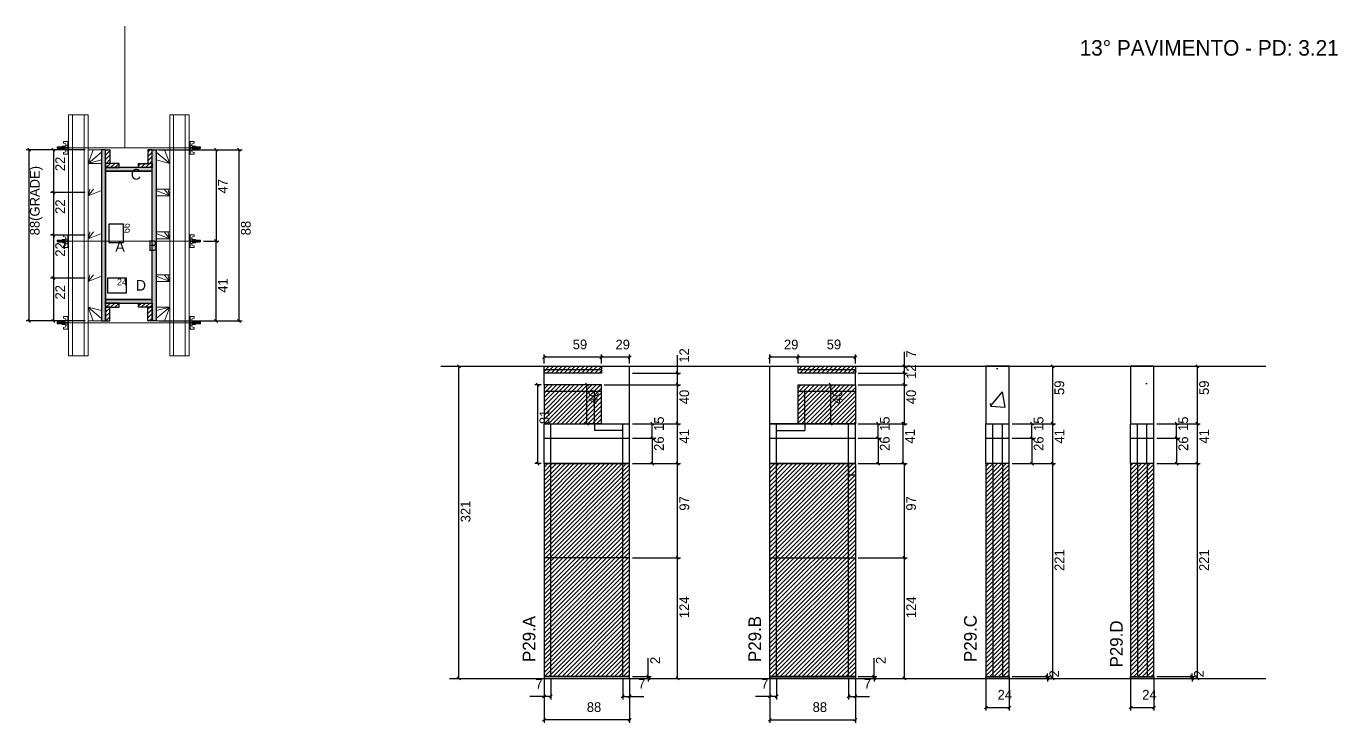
# Model space of a CAD drawing. Header units: metres. Extents: x 4498 to 5847, y 2954 to 3670.
import ezdxf

# ---------------------------------------------------------------- set-up
doc = ezdxf.new("R2010")
doc.units = ezdxf.units.M
for name, color, linetype in [('CHAPA', 7, 'Continuous'), ('COTA', 7, 'Continuous'), ('Hachura', 7, 'Continuous'), ('Madeira', 7, 'Continuous'), ('NIVEL 2° PAV.', 7, 'Continuous'), ('NOMENCLATURA', 7, 'Continuous'), ('Nível', 7, 'Continuous'), ('Painéis', 7, 'Continuous'), ('Perfil Metálico', 7, 'Continuous'), ('SARR_2.2x7', 7, 'Continuous'), ('SARRAFO', 7, 'Continuous'), ('Texto Seção', 7, 'Continuous'), ('TEXTO_GERAL', 7, 'Continuous')]:
    doc.layers.add(name, color=color, linetype=linetype)

msp = doc.modelspace()

# ---------------------------------------------------------------- hatches: boundary and pattern name
at = {"layer": 'COTA'}
h = msp.add_hatch(dxfattribs=at)
h.set_pattern_fill('AR-CONC')
h.paths.add_polyline_path([(5484.8, 3261.2), (5508.8, 3261.2), (5508.8, 3320.2), (5484.8, 3320.2), (5484.8, 3261.2)])
h = msp.add_hatch(dxfattribs=at)
h.set_pattern_fill('AR-CONC')
h.paths.add_polyline_path([(5633.6, 3261.2), (5657.6, 3261.2), (5657.6, 3320.2), (5633.6, 3320.2), (5633.6, 3261.2)])
at = {"layer": 'Hachura'}
h = msp.add_hatch(color=7, dxfattribs=at)
h.dxf.hatch_style = 1
h.paths.add_polyline_path([(4579.1, 3542.9), (4575.1, 3542.9), (4575.1, 3366.9), (4579.1, 3366.9), (4579.1, 3542.9)])
h = msp.add_hatch(dxfattribs=at)
h.set_pattern_fill('ANSI31')
h.paths.add_polyline_path([(4579.1, 3528.9), (4583.5, 3528.9), (4583.5, 3542.9), (4579.1, 3542.9), (4579.1, 3528.9)])
h = msp.add_hatch(dxfattribs=at)
h.set_pattern_fill('ANSI31')
h.paths.add_polyline_path([(4627.1, 3528.9), (4622.7, 3528.9), (4622.7, 3542.9), (4627.1, 3542.9), (4627.1, 3528.9)])
h = msp.add_hatch(color=7, dxfattribs=at)
h.dxf.hatch_style = 1
h.paths.add_polyline_path([(4627.1, 3542.9), (4631.1, 3542.9), (4631.1, 3366.9), (4627.1, 3366.9), (4627.1, 3542.9)])
h = msp.add_hatch(dxfattribs=at)
h.set_pattern_fill('ANSI31')
h.paths.add_polyline_path([(4579.1, 3524.5), (4579.1, 3528.9), (4593.1, 3528.9), (4593.1, 3524.5), (4579.1, 3524.5)])
h = msp.add_hatch(color=7, dxfattribs=at)
h.dxf.hatch_style = 1
h.paths.add_polyline_path([(4627.1, 3520.9), (4627.1, 3524.5), (4579.1, 3524.5), (4579.1, 3520.9), (4627.1, 3520.9)])
h = msp.add_hatch(color=7, dxfattribs=at)
h.dxf.hatch_style = 1
h.paths.add_polyline_path([(4627.1, 3520.9), (4627.1, 3524.5), (4579.1, 3524.5), (4579.1, 3520.9), (4627.1, 3520.9)])
h = msp.add_hatch(dxfattribs=at)
h.set_pattern_fill('ANSI31')
h.paths.add_polyline_path([(4627.1, 3524.5), (4627.1, 3528.9), (4613.1, 3528.9), (4613.1, 3524.5), (4627.1, 3524.5)])
h = msp.add_hatch(color=7, dxfattribs=at)
h.dxf.hatch_style = 1
h.paths.add_polyline_path([(4627.1, 3385.3), (4627.1, 3388.9), (4579.1, 3388.9), (4579.1, 3385.3), (4627.1, 3385.3)])
h = msp.add_hatch(color=7, dxfattribs=at)
h.dxf.hatch_style = 1
h.paths.add_polyline_path([(4627.1, 3385.3), (4627.1, 3388.9), (4579.1, 3388.9), (4579.1, 3385.3), (4627.1, 3385.3)])
h = msp.add_hatch(dxfattribs=at)
h.set_pattern_fill('ANSI31')
h.paths.add_polyline_path([(4579.1, 3380.9), (4579.1, 3385.3), (4593.1, 3385.3), (4593.1, 3380.9), (4579.1, 3380.9)])
h = msp.add_hatch(dxfattribs=at)
h.set_pattern_fill('ANSI31')
h.paths.add_polyline_path([(4579.1, 3380.9), (4583.5, 3380.9), (4583.5, 3366.9), (4579.1, 3366.9), (4579.1, 3380.9)])
h = msp.add_hatch(dxfattribs=at)
h.set_pattern_fill('ANSI31')
h.paths.add_polyline_path([(4627.1, 3380.9), (4627.1, 3385.3), (4613.1, 3385.3), (4613.1, 3380.9), (4627.1, 3380.9)])
h = msp.add_hatch(dxfattribs=at)
h.set_pattern_fill('ANSI31')
h.paths.add_polyline_path([(4627.1, 3380.9), (4622.7, 3380.9), (4622.7, 3366.9), (4627.1, 3366.9), (4627.1, 3380.9)])
h = msp.add_hatch(dxfattribs=at)
h.set_pattern_fill('ANSI31')
h.paths.add_polyline_path([(5118.2, 3123.2), (5030.2, 3123.2), (5030.2, 3001.2), (5118.2, 3001.2), (5118.2, 3123.2)])
h.paths.add_polyline_path([(5089.2, 3313.2), (5089.2, 3320.2), (5030.2, 3320.2), (5030.2, 3313.2), (5089.2, 3313.2)])
h.paths.add_polyline_path([(5118.2, 3220.2), (5030.2, 3220.2), (5030.2, 3123.2), (5118.2, 3123.2), (5118.2, 3220.2)])
h.paths.add_polyline_path([(5030.2, 3261.2), (5089.2, 3261.2), (5089.2, 3301.2), (5030.2, 3301.2), (5030.2, 3261.2)])
h = msp.add_hatch(dxfattribs=at)
h.set_pattern_fill('ANSI31')
h.paths.add_polyline_path([(5262.5, 3123.2), (5350.5, 3123.2), (5350.5, 3001.2), (5262.5, 3001.2), (5262.5, 3123.2)])
h.paths.add_polyline_path([(5291.5, 3313.2), (5291.5, 3320.2), (5350.5, 3320.2), (5350.5, 3313.2), (5291.5, 3313.2)])
h.paths.add_polyline_path([(5350.5, 3220.2), (5262.5, 3220.2), (5262.5, 3123.2), (5350.5, 3123.2), (5350.5, 3220.2)])
h.paths.add_polyline_path([(5291.5, 3261.2), (5350.5, 3261.2), (5350.5, 3301.2), (5291.5, 3301.2), (5291.5, 3261.2)])
h = msp.add_hatch(dxfattribs=at)
h.set_pattern_fill('ANSI31')
h.paths.add_polyline_path([(5508.8, 3220.2), (5484.8, 3220.2), (5484.8, 3001.2), (5508.8, 3001.2), (5508.8, 3220.2)])
h = msp.add_hatch(dxfattribs=at)
h.set_pattern_fill('ANSI31')
h.paths.add_polyline_path([(5657.6, 3220.2), (5633.6, 3220.2), (5633.6, 3001.2), (5657.6, 3001.2), (5657.6, 3220.2)])

# ---------------------------------------------------------------- linework, layer by layer
at = {"layer": 'CHAPA', "color": 1, "lineweight": 25}
for points in [[(4579.1, 3542.9), (4575.1, 3542.9), (4575.1, 3366.9), (4579.1, 3366.9)], [(4579.1, 3542.9), (4575.1, 3542.9), (4575.1, 3366.9), (4579.1, 3366.9)], [(4627.1, 3542.9), (4631.1, 3542.9), (4631.1, 3366.9), (4627.1, 3366.9)], [(4627.1, 3542.9), (4631.1, 3542.9), (4631.1, 3366.9), (4627.1, 3366.9)], [(4627.1, 3520.9), (4627.1, 3524.5), (4579.1, 3524.5), (4579.1, 3520.9)], [(4627.1, 3520.9), (4627.1, 3524.5), (4579.1, 3524.5), (4579.1, 3520.9)], [(4627.1, 3385.3), (4627.1, 3388.9), (4579.1, 3388.9), (4579.1, 3385.3)], [(4627.1, 3385.3), (4627.1, 3388.9), (4579.1, 3388.9), (4579.1, 3385.3)]]:
    msp.add_lwpolyline(points, close=True, dxfattribs=at)
at = {"layer": 'COTA', "color": 241, "lineweight": 25}
for p, q in [((4558.1, 3542.9), (4497.5, 3542.9)), ((4500.5, 3366.9), (4500.5, 3542.9)), ((4558.1, 3542.9), (4522.4, 3542.9)), ((4525.4, 3542.9), (4525.4, 3498.9)), ((4634.1, 3542.9), (4719.5, 3542.9)), ((4668.1, 3542.9), (4695.8, 3542.9)), ((4692.8, 3542.9), (4692.8, 3449)), ((4716.5, 3366.9), (4716.5, 3542.9)), ((4558.1, 3498.9), (4522.4, 3498.9)), ((4558.1, 3498.9), (4522.4, 3498.9)), ((4525.4, 3498.9), (4525.4, 3454.9)), ((4558.1, 3454.9), (4522.4, 3454.9)), ((4558.1, 3454.9), (4522.4, 3454.9)), ((4525.4, 3454.9), (4525.4, 3410.9)), ((4679.9, 3449), (4695.8, 3449)), ((4679.9, 3449), (4695.8, 3449)), ((4692.8, 3366.9), (4692.8, 3449)), ((4558.1, 3410.9), (4522.4, 3410.9)), ((4558.1, 3410.9), (4522.4, 3410.9)), ((4525.4, 3410.9), (4525.4, 3366.9)), ((4558.1, 3366.9), (4497.5, 3366.9)), ((4558.1, 3366.9), (4522.4, 3366.9)), ((4634.1, 3366.9), (4719.5, 3366.9)), ((4668.1, 3366.9), (4695.8, 3366.9)), ((5089.2, 3320.2), (5118.2, 3320.2)), ((5118.2, 3261.2), (5118.2, 3320.2)), ((5262.5, 3261.2), (5262.5, 3320.2)), ((5262.5, 3320.2), (5291.5, 3320.2)), ((5030.2, 3301.2), (5030.2, 3313.2)), ((5350.5, 3301.2), (5350.5, 3313.2))]:
    msp.add_line(p, q, dxfattribs=at)
at = {"layer": 'COTA', "color": 0, "lineweight": 25}
for p, q in [((4502, 3541.4), (4499, 3544.4)), ((4526.9, 3541.4), (4523.9, 3544.4)), ((4694.3, 3541.4), (4691.3, 3544.4)), ((4718, 3541.4), (4715, 3544.4)), ((4523.9, 3500.4), (4526.9, 3497.4)), ((4526.9, 3497.4), (4523.9, 3500.4)), ((4523.9, 3456.4), (4526.9, 3453.4)), ((4526.9, 3453.4), (4523.9, 3456.4)), ((4694.3, 3447.5), (4691.3, 3450.5)), ((4691.3, 3450.5), (4694.3, 3447.5)), ((4523.9, 3412.4), (4526.9, 3409.4)), ((4526.9, 3409.4), (4523.9, 3412.4)), ((4499, 3368.4), (4502, 3365.4)), ((4523.9, 3368.4), (4526.9, 3365.4)), ((4691.3, 3368.4), (4694.3, 3365.4)), ((4715, 3368.4), (4718, 3365.4)), ((5031.7, 3331), (5028.7, 3328)), ((5087.7, 3328), (5090.7, 3331)), ((5090.7, 3331), (5087.7, 3328)), ((5116.7, 3328), (5119.7, 3331)), ((5264, 3331), (5261, 3328)), ((5290, 3328), (5293, 3331)), ((5293, 3331), (5290, 3328)), ((5349, 3328), (5352, 3331)), ((5402.4, 3318.7), (5399.4, 3321.7)), ((5555, 3318.7), (5552, 3321.7)), ((5703.8, 3318.7), (5700.8, 3321.7)), ((5169.1, 3311.7), (5166.1, 3314.7)), ((5402.4, 3311.7), (5399.4, 3314.7)), ((5399.4, 3314.7), (5402.4, 3311.7)), ((5025.2, 3299.7), (5022.2, 3302.7)), ((5075.8, 3299.7), (5072.8, 3302.7)), ((5169.1, 3299.7), (5166.1, 3302.7)), ((5166.1, 3302.7), (5169.1, 3299.7)), ((5326.6, 3299.7), (5323.6, 3302.7)), ((5402.4, 3299.7), (5399.4, 3302.7)), ((5399.4, 3302.7), (5402.4, 3299.7)), ((5072.8, 3262.7), (5075.8, 3259.7)), ((5166.1, 3262.7), (5169.1, 3259.7)), ((5323.6, 3262.7), (5326.6, 3259.7)), ((5399.4, 3262.7), (5402.4, 3259.7)), ((5552, 3262.7), (5555, 3259.7)), ((5700.8, 3262.7), (5703.8, 3259.7)), ((5022.2, 3221.7), (5025.2, 3218.7)), ((5169.1, 3218.7), (5166.1, 3221.7)), ((5402.4, 3218.7), (5399.4, 3221.7)), ((5555, 3218.7), (5552, 3221.7)), ((5703.8, 3218.7), (5700.8, 3221.7)), ((5166.1, 3124.7), (5169.1, 3121.7)), ((5169.1, 3121.7), (5166.1, 3124.7)), ((5399.4, 3124.7), (5402.4, 3121.7)), ((5402.4, 3121.7), (5399.4, 3124.7)), ((5136, 3002.7), (5139, 2999.7)), ((5139, 2997.7), (5136, 3000.7)), ((5166.1, 3000.7), (5169.1, 2997.7)), ((5368.2, 3002.7), (5371.2, 2999.7)), ((5371.2, 2997.7), (5368.2, 3000.7)), ((5399.4, 3000.7), (5402.4, 2997.7)), ((5546.6, 3002.7), (5549.6, 2999.7)), ((5549.6, 2997.7), (5546.6, 3000.7)), ((5552, 3000.7), (5555, 2997.7)), ((5695.4, 3002.7), (5698.4, 2999.7)), ((5698.4, 2997.7), (5695.4, 3000.7)), ((5700.8, 3000.7), (5703.8, 2997.7)), ((5031.7, 2982.2), (5028.7, 2979.2)), ((5035.7, 2979.2), (5038.7, 2982.2)), ((5112.7, 2982.2), (5109.7, 2979.2)), ((5116.7, 2979.2), (5119.7, 2982.2)), ((5264, 2982.2), (5261, 2979.2)), ((5268, 2979.2), (5271, 2982.2)), ((5345, 2982.2), (5342, 2979.2)), ((5349, 2979.2), (5352, 2982.2)), ((5486.3, 2970.8), (5483.3, 2967.8)), ((5507.3, 2967.8), (5510.3, 2970.8)), ((5635.1, 2970.8), (5632.1, 2967.8)), ((5656.1, 2967.8), (5659.1, 2970.8)), ((5031.7, 2958.1), (5028.7, 2955.1)), ((5116.7, 2955.1), (5119.7, 2958.1)), ((5264, 2958.1), (5261, 2955.1)), ((5349, 2955.1), (5352, 2958.1))]:
    msp.add_line(p, q, dxfattribs=at)
at = {"layer": 'COTA', "color": 180, "lineweight": 25}
for p, q in [((4597.5, 3466.5), (4582.5, 3466.5)), ((4582.5, 3466.5), (4582.5, 3447.5)), ((4597.5, 3447.5), (4597.5, 3466.5)), ((4582.5, 3447.5), (4597.5, 3447.5)), ((4600.6, 3410.9), (4581, 3410.9)), ((4581, 3410.9), (4581, 3395.9)), ((4600.6, 3395.9), (4600.6, 3410.9)), ((4581, 3395.9), (4600.6, 3395.9))]:
    msp.add_line(p, q, dxfattribs=at)
at = {"layer": 'COTA', "color": 4, "lineweight": 25}
for p, q in [((5400.9, 3320.2), (5400.9, 3335)), ((5030.2, 3323.2), (5030.2, 3332.5)), ((5089.2, 3329.5), (5030.2, 3329.5)), ((5089.2, 3323.2), (5089.2, 3332.5)), ((5089.2, 3323.2), (5089.2, 3332.5)), ((5118.2, 3329.5), (5089.2, 3329.5)), ((5118.2, 3323.2), (5118.2, 3332.5)), ((5167.6, 3313.2), (5167.6, 3331.5)), ((5262.5, 3323.2), (5262.5, 3332.5)), ((5291.5, 3329.5), (5262.5, 3329.5)), ((5291.5, 3323.2), (5291.5, 3332.5)), ((5291.5, 3323.2), (5291.5, 3332.5)), ((5350.5, 3329.5), (5291.5, 3329.5)), ((5350.5, 3323.2), (5350.5, 3332.5)), ((5353.5, 3320.2), (5403.9, 3320.2)), ((5400.9, 3313.2), (5400.9, 3320.2)), ((5511.8, 3320.2), (5556.5, 3320.2)), ((5553.5, 3261.2), (5553.5, 3320.2)), ((5660.6, 3320.2), (5705.3, 3320.2)), ((5702.3, 3261.2), (5702.3, 3320.2)), ((5121.2, 3313.2), (5170.6, 3313.2)), ((5167.6, 3301.2), (5167.6, 3313.2)), ((5353.5, 3313.2), (5403.9, 3313.2)), ((5353.5, 3313.2), (5403.9, 3313.2)), ((5400.9, 3301.2), (5400.9, 3313.2)), ((5027.2, 3301.2), (5020.7, 3301.2)), ((5023.7, 3220.2), (5023.7, 3301.2)), ((5086.2, 3301.2), (5071.3, 3301.2)), ((5074.3, 3261.2), (5074.3, 3301.2)), ((5092.2, 3301.2), (5170.6, 3301.2)), ((5092.2, 3301.2), (5170.6, 3301.2)), ((5167.6, 3261.2), (5167.6, 3301.2)), ((5294.5, 3301.2), (5328.1, 3301.2)), ((5325.1, 3261.2), (5325.1, 3301.2)), ((5353.5, 3301.2), (5403.9, 3301.2)), ((5353.5, 3301.2), (5403.9, 3301.2)), ((5400.9, 3261.2), (5400.9, 3301.2)), ((5086.2, 3261.2), (5071.3, 3261.2)), ((5121.2, 3261.2), (5170.6, 3261.2)), ((5294.5, 3261.2), (5328.1, 3261.2)), ((5353.5, 3261.2), (5403.9, 3261.2)), ((5511.8, 3261.2), (5556.5, 3261.2)), ((5660.6, 3261.2), (5705.3, 3261.2)), ((5027.2, 3220.2), (5020.7, 3220.2)), ((5121.2, 3220.2), (5170.6, 3220.2)), ((5167.6, 3123.2), (5167.6, 3220.2)), ((5353.5, 3220.2), (5403.9, 3220.2)), ((5400.9, 3123.2), (5400.9, 3220.2)), ((5511.8, 3220.2), (5556.5, 3220.2)), ((5553.5, 2999.2), (5553.5, 3220.2)), ((5660.6, 3220.2), (5705.3, 3220.2)), ((5702.3, 2999.2), (5702.3, 3220.2)), ((5121.2, 3123.2), (5170.6, 3123.2)), ((5121.2, 3123.2), (5170.6, 3123.2)), ((5167.6, 2999.2), (5167.6, 3123.2)), ((5353.5, 3123.2), (5403.9, 3123.2)), ((5353.5, 3123.2), (5403.9, 3123.2)), ((5400.9, 2999.2), (5400.9, 3123.2)), ((5137.5, 3001.2), (5137.5, 3020)), ((5369.7, 3001.2), (5369.7, 3020)), ((5030.2, 2998.2), (5030.2, 2953.6)), ((5030.2, 2996.2), (5030.2, 2977.7)), ((5037.2, 2998.2), (5037.2, 2977.7)), ((5111.2, 2998.2), (5111.2, 2977.7)), ((5118.2, 2998.2), (5118.2, 2953.6)), ((5118.2, 2996.2), (5118.2, 2977.7)), ((5121.2, 3001.2), (5140.5, 3001.2)), ((5121.2, 2999.2), (5140.5, 2999.2)), ((5121.2, 2999.2), (5170.6, 2999.2)), ((5137.5, 2999.2), (5137.5, 3001.2)), ((5137.5, 2999.2), (5137.5, 2996.2)), ((5262.5, 2998.2), (5262.5, 2953.6)), ((5262.5, 2996.2), (5262.5, 2977.7)), ((5269.5, 2998.2), (5269.5, 2977.7)), ((5343.5, 2998.2), (5343.5, 2977.7)), ((5350.5, 2998.2), (5350.5, 2953.6)), ((5350.5, 2996.2), (5350.5, 2977.7)), ((5353.5, 3001.2), (5372.7, 3001.2)), ((5353.5, 2999.2), (5372.7, 2999.2)), ((5353.5, 2999.2), (5403.9, 2999.2)), ((5369.7, 2999.2), (5369.7, 3001.2)), ((5369.7, 2999.2), (5369.7, 2996.2)), ((5484.8, 2998.2), (5484.8, 2966.3)), ((5508.8, 2998.2), (5508.8, 2966.3)), ((5511.8, 3001.2), (5551.1, 3001.2)), ((5511.8, 2999.2), (5551.1, 2999.2)), ((5511.8, 2999.2), (5556.5, 2999.2)), ((5548.1, 3001.2), (5548.1, 3004.2)), ((5548.1, 2999.2), (5548.1, 3001.2)), ((5548.1, 2999.2), (5548.1, 2996.2)), ((5633.6, 2998.2), (5633.6, 2966.3)), ((5657.6, 2998.2), (5657.6, 2966.3)), ((5660.6, 3001.2), (5699.9, 3001.2)), ((5660.6, 2999.2), (5699.9, 2999.2)), ((5660.6, 2999.2), (5705.3, 2999.2)), ((5696.9, 3001.2), (5696.9, 3004.2)), ((5696.9, 2999.2), (5696.9, 3001.2)), ((5696.9, 2999.2), (5696.9, 2996.2)), ((5030.2, 2980.7), (5015.5, 2980.7)), ((5037.2, 2980.7), (5030.2, 2980.7)), ((5111.2, 2980.7), (5118.2, 2980.7)), ((5118.2, 2980.7), (5133, 2980.7)), ((5262.5, 2980.7), (5247.7, 2980.7)), ((5269.5, 2980.7), (5262.5, 2980.7)), ((5343.5, 2980.7), (5350.5, 2980.7)), ((5350.5, 2980.7), (5365.2, 2980.7)), ((5484.8, 2969.3), (5508.8, 2969.3)), ((5633.6, 2969.3), (5657.6, 2969.3)), ((5118.2, 2956.6), (5030.2, 2956.6)), ((5262.5, 2956.6), (5350.5, 2956.6))]:
    msp.add_line(p, q, dxfattribs=at)
at = {"layer": 'COTA', "color": 241, "lineweight": 25}
for points in [[(5508.8, 3261.2), (5508.8, 3320.2), (5484.8, 3320.2), (5484.8, 3261.2)], [(5657.6, 3261.2), (5657.6, 3320.2), (5633.6, 3320.2), (5633.6, 3261.2)]]:
    msp.add_lwpolyline(points, dxfattribs=at)
at = {"layer": 'Hachura', "color": 0, "lineweight": 9}
for p, q in [((4541.1, 3551.4), (4535.9, 3551.4)), ((4535.9, 3551.4), (4535.9, 3549.7)), ((4535.9, 3549.7), (4538.1, 3549.1)), ((4538.4, 3548.8), (4538.4, 3546.9)), ((4540.1, 3551.2), (4541.1, 3551.2)), ((4540.1, 3551), (4541.1, 3551)), ((4540.1, 3550.7), (4541.1, 3550.7)), ((4540.1, 3550.2), (4541.1, 3550.2)), ((4540.1, 3549.4), (4541.1, 3549.4)), ((4540.2, 3551.4), (4540.2, 3538.5)), ((4540.2, 3551.4), (4540.2, 3546.2)), ((4541.1, 3538.5), (4541.1, 3551.4)), ((4665.1, 3538.5), (4665.1, 3551.4)), ((4665.1, 3551.4), (4670.2, 3551.4)), ((4666, 3551.2), (4665.1, 3551.2)), ((4666, 3551), (4665.1, 3551)), ((4666, 3550.7), (4665.1, 3550.7)), ((4666, 3550.2), (4665.1, 3550.2)), ((4666, 3549.4), (4665.1, 3549.4)), ((4666, 3551.4), (4666, 3538.5)), ((4666, 3551.4), (4666, 3546.2)), ((4667.8, 3548.8), (4667.8, 3546.9)), ((4670.2, 3549.7), (4668, 3549.1)), ((4670.2, 3551.4), (4670.2, 3549.7)), ((4529.6, 3546), (4529.3, 3545.6)), ((4529.3, 3545.6), (4529.3, 3544.4)), ((4529.6, 3544), (4529.3, 3544.4)), ((4529.9, 3546), (4529.6, 3546)), ((4529.6, 3544), (4529.6, 3546)), ((4530.2, 3544), (4529.6, 3545.3)), ((4530.2, 3543.9), (4529.6, 3545.1)), ((4529.6, 3544.5), (4529.9, 3543.9)), ((4529.6, 3544.3), (4529.7, 3544)), ((4529.9, 3546), (4530.9, 3544)), ((4529.9, 3546), (4530.9, 3544)), ((4530, 3546), (4531.1, 3543.9)), ((4531.3, 3543.9), (4530.2, 3546.1)), ((4530.2, 3544), (4530.9, 3544)), ((4531.1, 3546), (4530.4, 3546)), ((4531.4, 3544), (4530.4, 3546)), ((4531.1, 3546), (4532, 3544)), ((4531.2, 3546), (4532.2, 3543.9)), ((4532.5, 3543.9), (4531.4, 3546.1)), ((4532, 3544), (4531.4, 3544)), ((4532.2, 3546), (4531.6, 3546)), ((4532.6, 3544), (4531.6, 3546)), ((4531.8, 3546), (4531.6, 3546)), ((4532.2, 3546), (4533.2, 3544)), ((4532.3, 3546), (4533.4, 3543.9)), ((4533.6, 3543.9), (4532.6, 3546.1)), ((4532.8, 3544), (4532.6, 3544)), ((4533.4, 3546), (4532.7, 3546)), ((4533.7, 3544), (4532.7, 3546)), ((4532.8, 3544), (4533.2, 3544)), ((4533.4, 3546), (4534.4, 3544)), ((4534.4, 3544.8), (4533.7, 3546.1)), ((4533.7, 3544), (4534.4, 3544)), ((4534.4, 3545.1), (4533.9, 3546)), ((4534.4, 3546), (4533.9, 3546)), ((4534.4, 3543.3), (4534.4, 3546.6)), ((4534.4, 3543.3), (4534.4, 3546.6)), ((4534.4, 3546.6), (4537.6, 3546.6)), ((4534.4, 3545.6), (4537.6, 3545.6)), ((4534.4, 3544), (4537.6, 3544)), ((4537.6, 3543.3), (4534.4, 3543.3)), ((4535.9, 3540.2), (4538.1, 3540.7)), ((4535.9, 3538.5), (4535.9, 3540.2)), ((4540.2, 3538.5), (4535.9, 3538.5)), ((4537.6, 3546.9), (4537.6, 3543)), ((4540.2, 3546.9), (4537.6, 3546.9)), ((4537.6, 3543), (4537.6, 3543.3)), ((4537.6, 3543), (4537.6, 3543.3)), ((4537.6, 3543), (4540.2, 3543)), ((4540.2, 3545.2), (4538.2, 3545.2)), ((4538.2, 3544.7), (4540.2, 3544.7)), ((4538.4, 3541.1), (4538.4, 3543)), ((4540.1, 3548), (4541.1, 3548)), ((4540.1, 3541.9), (4541.1, 3541.9)), ((4540.1, 3540.5), (4541.1, 3540.5)), ((4540.1, 3539.6), (4541.1, 3539.6)), ((4540.1, 3539.2), (4541.1, 3539.2)), ((4540.1, 3538.8), (4541.1, 3538.8)), ((4540.1, 3538.6), (4541.1, 3538.6)), ((4540.2, 3544.9), (4540.2, 3546.9)), ((4540.2, 3546.2), (4540.2, 3545.6)), ((4540.2, 3544.9), (4541.1, 3544.9)), ((4540.2, 3538.5), (4541.1, 3538.5)), ((4540.5, 3545.9), (4540.3, 3545.9)), ((4540.3, 3544), (4540.7, 3544)), ((4540.9, 3545.9), (4540.5, 3545.9)), ((4541.1, 3539.4), (4541.1, 3547.3)), ((4666, 3548), (4665.1, 3548)), ((4665.1, 3539.4), (4665.1, 3547.3)), ((4666, 3544.9), (4665.1, 3544.9)), ((4666, 3541.9), (4665.1, 3541.9)), ((4666, 3540.5), (4665.1, 3540.5)), ((4666, 3539.6), (4665.1, 3539.6)), ((4666, 3539.2), (4665.1, 3539.2)), ((4666, 3538.8), (4665.1, 3538.8)), ((4666, 3538.6), (4665.1, 3538.6)), ((4666, 3538.5), (4665.1, 3538.5)), ((4665.2, 3545.9), (4665.7, 3545.9)), ((4665.8, 3544), (4665.4, 3544)), ((4665.7, 3545.9), (4665.9, 3545.9)), ((4666, 3544.9), (4666, 3546.9)), ((4666, 3546.9), (4668.6, 3546.9)), ((4666, 3546.2), (4666, 3545.6)), ((4666, 3545.2), (4668, 3545.2)), ((4668, 3544.7), (4666, 3544.7)), ((4668.6, 3543), (4666, 3543)), ((4666, 3538.5), (4670.2, 3538.5)), ((4667.8, 3541.1), (4667.8, 3543)), ((4670.2, 3540.2), (4668, 3540.7)), ((4668.6, 3546.9), (4668.6, 3543)), ((4671.8, 3546.6), (4668.6, 3546.6)), ((4671.8, 3545.6), (4668.6, 3545.6)), ((4671.8, 3544), (4668.6, 3544)), ((4668.6, 3543.3), (4671.8, 3543.3)), ((4668.6, 3543), (4668.6, 3543.3)), ((4668.6, 3543), (4668.6, 3543.3)), ((4670.2, 3538.5), (4670.2, 3540.2)), ((4671.7, 3543.3), (4671.7, 3546.6)), ((4671.8, 3543.3), (4671.8, 3546.6)), ((4671.8, 3544.8), (4672.4, 3546.1)), ((4672.7, 3546), (4671.8, 3544)), ((4671.8, 3545.1), (4672.2, 3546)), ((4671.8, 3546), (4672.2, 3546)), ((4672.4, 3544), (4671.8, 3544)), ((4672.4, 3544), (4673.4, 3546)), ((4672.5, 3543.9), (4673.6, 3546.1)), ((4672.7, 3546), (4673.4, 3546)), ((4673.8, 3546), (4672.7, 3543.9)), ((4673.9, 3546), (4672.9, 3544)), ((4673.4, 3544), (4672.9, 3544)), ((4673.4, 3544), (4673.6, 3544)), ((4673.6, 3544), (4674.5, 3546)), ((4673.7, 3543.9), (4674.7, 3546.1)), ((4673.9, 3546), (4674.5, 3546)), ((4675, 3546), (4673.9, 3543.9)), ((4675.1, 3546), (4674.1, 3544)), ((4674.1, 3544), (4674.7, 3544)), ((4674.3, 3546), (4674.5, 3546)), ((4674.7, 3544), (4675.7, 3546)), ((4674.8, 3543.9), (4675.9, 3546.1)), ((4675.1, 3546), (4675.7, 3546)), ((4676.1, 3546), (4675.1, 3543.9)), ((4676.2, 3546), (4675.3, 3544)), ((4676.2, 3546), (4675.3, 3544)), ((4675.9, 3544), (4675.3, 3544)), ((4675.9, 3544), (4676.5, 3545.3)), ((4676, 3543.9), (4676.5, 3545.1)), ((4676.2, 3546), (4676.5, 3546)), ((4676.5, 3544.5), (4676.2, 3543.9)), ((4676.5, 3544.3), (4676.4, 3544)), ((4676.5, 3546), (4676.9, 3545.6)), ((4676.5, 3544), (4676.5, 3546)), ((4676.5, 3544), (4676.9, 3544.4)), ((4676.9, 3545.6), (4676.9, 3544.4)), ((4541.1, 3455.4), (4535.9, 3455.4)), ((4535.9, 3455.4), (4535.9, 3453.7)), ((4540.1, 3455.2), (4541.1, 3455.2)), ((4540.1, 3455), (4541.1, 3455)), ((4540.1, 3454.7), (4541.1, 3454.7)), ((4540.1, 3454.2), (4541.1, 3454.2)), ((4540.2, 3455.4), (4540.2, 3442.5)), ((4540.2, 3455.4), (4540.2, 3450.2)), ((4541.1, 3442.5), (4541.1, 3455.4)), ((4665.1, 3442.5), (4665.1, 3455.4)), ((4665.1, 3455.4), (4670.2, 3455.4)), ((4666, 3455.2), (4665.1, 3455.2)), ((4666, 3455), (4665.1, 3455)), ((4666, 3454.7), (4665.1, 3454.7)), ((4666, 3454.2), (4665.1, 3454.2)), ((4666, 3455.4), (4666, 3442.5)), ((4666, 3455.4), (4666, 3450.2)), ((4670.2, 3455.4), (4670.2, 3453.7)), ((4529.6, 3450), (4529.3, 3449.6)), ((4529.3, 3449.6), (4529.3, 3448.4)), ((4529.6, 3448), (4529.3, 3448.4)), ((4529.9, 3450), (4529.6, 3450)), ((4529.6, 3448), (4529.6, 3450)), ((4530.2, 3448), (4529.6, 3449.3)), ((4530.2, 3447.9), (4529.6, 3449.1)), ((4529.6, 3448.5), (4529.9, 3447.9)), ((4529.6, 3448.3), (4529.7, 3448)), ((4529.9, 3450), (4530.9, 3448)), ((4529.9, 3450), (4530.9, 3448)), ((4530, 3450), (4531.1, 3447.9)), ((4531.3, 3447.9), (4530.2, 3450.1)), ((4530.2, 3448), (4530.9, 3448)), ((4531.1, 3450), (4530.4, 3450)), ((4531.4, 3448), (4530.4, 3450)), ((4531.1, 3450), (4532, 3448)), ((4531.2, 3450), (4532.2, 3447.9)), ((4532.5, 3447.9), (4531.4, 3450.1)), ((4532, 3448), (4531.4, 3448)), ((4532.2, 3450), (4531.6, 3450)), ((4532.6, 3448), (4531.6, 3450)), ((4531.8, 3450), (4531.6, 3450)), ((4532.2, 3450), (4533.2, 3448)), ((4532.3, 3450), (4533.4, 3447.9)), ((4533.6, 3447.9), (4532.6, 3450.1)), ((4532.8, 3448), (4532.6, 3448)), ((4533.4, 3450), (4532.7, 3450)), ((4533.7, 3448), (4532.7, 3450)), ((4532.8, 3448), (4533.2, 3448)), ((4533.4, 3450), (4534.4, 3448)), ((4534.4, 3448.8), (4533.7, 3450.1)), ((4533.7, 3448), (4534.4, 3448)), ((4534.4, 3449.1), (4533.9, 3450)), ((4534.4, 3450), (4533.9, 3450)), ((4534.4, 3447.3), (4534.4, 3450.6)), ((4534.4, 3447.3), (4534.4, 3450.6)), ((4534.4, 3450.6), (4537.6, 3450.6)), ((4534.4, 3449.6), (4537.6, 3449.6)), ((4534.4, 3448), (4537.6, 3448)), ((4537.6, 3447.3), (4534.4, 3447.3)), ((4535.9, 3453.7), (4538.1, 3453.1)), ((4535.9, 3444.2), (4538.1, 3444.7)), ((4535.9, 3442.5), (4535.9, 3444.2)), ((4540.2, 3442.5), (4535.9, 3442.5)), ((4537.6, 3450.9), (4537.6, 3447)), ((4540.2, 3450.9), (4537.6, 3450.9)), ((4537.6, 3447), (4537.6, 3447.3)), ((4537.6, 3447), (4537.6, 3447.3)), ((4537.6, 3447), (4540.2, 3447)), ((4540.2, 3449.2), (4538.2, 3449.2)), ((4538.2, 3448.7), (4540.2, 3448.7)), ((4538.4, 3452.8), (4538.4, 3450.9)), ((4538.4, 3445.1), (4538.4, 3447)), ((4540.1, 3453.4), (4541.1, 3453.4)), ((4540.1, 3452), (4541.1, 3452)), ((4540.1, 3445.9), (4541.1, 3445.9)), ((4540.1, 3444.5), (4541.1, 3444.5)), ((4540.1, 3443.6), (4541.1, 3443.6)), ((4540.1, 3443.2), (4541.1, 3443.2)), ((4540.1, 3442.8), (4541.1, 3442.8)), ((4540.1, 3442.6), (4541.1, 3442.6)), ((4540.2, 3448.9), (4540.2, 3450.9)), ((4540.2, 3450.2), (4540.2, 3449.6)), ((4540.2, 3448.9), (4541.1, 3448.9)), ((4540.2, 3442.5), (4541.1, 3442.5)), ((4540.5, 3449.9), (4540.3, 3449.9)), ((4540.3, 3448), (4540.7, 3448)), ((4540.9, 3449.9), (4540.5, 3449.9)), ((4541.1, 3443.4), (4541.1, 3451.3)), ((4666, 3453.4), (4665.1, 3453.4)), ((4666, 3452), (4665.1, 3452)), ((4665.1, 3443.4), (4665.1, 3451.3)), ((4666, 3448.9), (4665.1, 3448.9)), ((4666, 3445.9), (4665.1, 3445.9)), ((4666, 3444.5), (4665.1, 3444.5)), ((4666, 3443.6), (4665.1, 3443.6)), ((4666, 3443.2), (4665.1, 3443.2)), ((4666, 3442.8), (4665.1, 3442.8)), ((4666, 3442.6), (4665.1, 3442.6)), ((4666, 3442.5), (4665.1, 3442.5)), ((4665.2, 3449.9), (4665.7, 3449.9)), ((4665.8, 3448), (4665.4, 3448)), ((4665.7, 3449.9), (4665.9, 3449.9)), ((4666, 3448.9), (4666, 3450.9)), ((4666, 3450.9), (4668.6, 3450.9)), ((4666, 3450.2), (4666, 3449.6)), ((4666, 3449.2), (4668, 3449.2)), ((4668, 3448.7), (4666, 3448.7)), ((4668.6, 3447), (4666, 3447)), ((4666, 3442.5), (4670.2, 3442.5)), ((4667.8, 3452.8), (4667.8, 3450.9)), ((4667.8, 3445.1), (4667.8, 3447)), ((4670.2, 3453.7), (4668, 3453.1)), ((4670.2, 3444.2), (4668, 3444.7)), ((4668.6, 3450.9), (4668.6, 3447)), ((4671.8, 3450.6), (4668.6, 3450.6)), ((4671.8, 3449.6), (4668.6, 3449.6)), ((4671.8, 3448), (4668.6, 3448)), ((4668.6, 3447.3), (4671.8, 3447.3)), ((4668.6, 3447), (4668.6, 3447.3)), ((4668.6, 3447), (4668.6, 3447.3)), ((4670.2, 3442.5), (4670.2, 3444.2)), ((4671.7, 3447.3), (4671.7, 3450.6)), ((4671.8, 3447.3), (4671.8, 3450.6)), ((4671.8, 3448.8), (4672.4, 3450.1)), ((4672.7, 3450), (4671.8, 3448)), ((4671.8, 3449.1), (4672.2, 3450)), ((4671.8, 3450), (4672.2, 3450)), ((4672.4, 3448), (4671.8, 3448)), ((4672.4, 3448), (4673.4, 3450)), ((4672.5, 3447.9), (4673.6, 3450.1)), ((4672.7, 3450), (4673.4, 3450)), ((4673.8, 3450), (4672.7, 3447.9)), ((4673.9, 3450), (4672.9, 3448)), ((4673.4, 3448), (4672.9, 3448)), ((4673.4, 3448), (4673.6, 3448)), ((4673.6, 3448), (4674.5, 3450)), ((4673.7, 3447.9), (4674.7, 3450.1)), ((4673.9, 3450), (4674.5, 3450)), ((4675, 3450), (4673.9, 3447.9)), ((4675.1, 3450), (4674.1, 3448)), ((4674.1, 3448), (4674.7, 3448)), ((4674.3, 3450), (4674.5, 3450)), ((4674.7, 3448), (4675.7, 3450)), ((4674.8, 3447.9), (4675.9, 3450.1)), ((4675.1, 3450), (4675.7, 3450)), ((4676.1, 3450), (4675.1, 3447.9)), ((4676.2, 3450), (4675.3, 3448)), ((4676.2, 3450), (4675.3, 3448)), ((4675.9, 3448), (4675.3, 3448)), ((4675.9, 3448), (4676.5, 3449.3)), ((4676, 3447.9), (4676.5, 3449.1)), ((4676.2, 3450), (4676.5, 3450)), ((4676.5, 3448.5), (4676.2, 3447.9)), ((4676.5, 3448.3), (4676.4, 3448)), ((4676.5, 3450), (4676.9, 3449.6)), ((4676.5, 3448), (4676.5, 3450)), ((4676.5, 3448), (4676.9, 3448.4)), ((4676.9, 3449.6), (4676.9, 3448.4)), ((4529.6, 3365.8), (4529.3, 3365.5)), ((4529.3, 3364.2), (4529.3, 3365.5)), ((4529.6, 3363.9), (4529.3, 3364.2)), ((4529.6, 3365.3), (4529.9, 3366)), ((4530.2, 3365.9), (4529.6, 3364.8)), ((4529.6, 3365.6), (4529.7, 3365.8)), ((4530.2, 3365.8), (4529.6, 3364.5)), ((4529.6, 3365.8), (4529.6, 3363.9)), ((4529.9, 3363.9), (4529.6, 3363.9)), ((4529.9, 3363.9), (4530.9, 3365.8)), ((4529.9, 3363.9), (4530.9, 3365.8)), ((4530, 3363.8), (4531.1, 3366)), ((4531.3, 3365.9), (4530.2, 3363.8)), ((4530.2, 3365.8), (4530.9, 3365.8)), ((4531.4, 3365.8), (4530.4, 3363.9)), ((4531.1, 3363.9), (4530.4, 3363.9)), ((4531.1, 3363.9), (4532, 3365.8)), ((4531.2, 3363.8), (4532.2, 3366)), ((4532.5, 3365.9), (4531.4, 3363.8)), ((4532, 3365.8), (4531.4, 3365.8)), ((4532.6, 3365.8), (4531.6, 3363.9)), ((4532.2, 3363.9), (4531.6, 3363.9)), ((4531.8, 3363.9), (4531.6, 3363.9)), ((4532.2, 3363.9), (4533.2, 3365.8)), ((4532.3, 3363.8), (4533.4, 3366)), ((4533.6, 3365.9), (4532.6, 3363.8)), ((4532.8, 3365.8), (4532.6, 3365.8)), ((4533.7, 3365.8), (4532.7, 3363.9)), ((4533.4, 3363.9), (4532.7, 3363.9)), ((4532.8, 3365.8), (4533.2, 3365.8)), ((4533.4, 3363.9), (4534.4, 3365.8)), ((4533.7, 3365.8), (4534.4, 3365.8)), ((4534.4, 3365.1), (4533.7, 3363.8)), ((4534.4, 3364.8), (4533.9, 3363.9)), ((4534.4, 3363.9), (4533.9, 3363.9)), ((4534.4, 3366.6), (4534.4, 3363.3)), ((4534.4, 3366.6), (4534.4, 3363.3)), ((4537.6, 3366.6), (4534.4, 3366.6)), ((4534.4, 3365.8), (4537.6, 3365.8)), ((4534.4, 3364.3), (4537.6, 3364.3)), ((4534.4, 3363.3), (4537.6, 3363.3)), ((4540.2, 3371.4), (4535.9, 3371.4)), ((4535.9, 3371.4), (4535.9, 3369.7)), ((4535.9, 3369.7), (4538.1, 3369.1)), ((4535.9, 3360.2), (4538.1, 3360.7)), ((4535.9, 3358.5), (4535.9, 3360.2)), ((4537.6, 3363), (4537.6, 3366.9)), ((4537.6, 3366.9), (4540.2, 3366.9)), ((4537.6, 3366.9), (4537.6, 3366.6)), ((4537.6, 3366.9), (4537.6, 3366.6)), ((4540.2, 3363), (4537.6, 3363)), ((4538.2, 3365.1), (4540.2, 3365.1)), ((4540.2, 3364.6), (4538.2, 3364.6)), ((4538.4, 3368.8), (4538.4, 3366.9)), ((4538.4, 3361.1), (4538.4, 3363)), ((4540.1, 3371.2), (4541.1, 3371.2)), ((4540.1, 3371), (4541.1, 3371)), ((4540.1, 3370.7), (4541.1, 3370.7)), ((4540.1, 3370.2), (4541.1, 3370.2)), ((4540.1, 3369.4), (4541.1, 3369.4)), ((4540.1, 3368), (4541.1, 3368)), ((4540.1, 3361.9), (4541.1, 3361.9)), ((4540.1, 3360.5), (4541.1, 3360.5)), ((4540.2, 3358.5), (4540.2, 3371.4)), ((4540.2, 3371.4), (4541.1, 3371.4)), ((4540.2, 3364.9), (4540.2, 3363)), ((4540.2, 3364.9), (4541.1, 3364.9)), ((4540.2, 3363.6), (4540.2, 3364.3)), ((4540.2, 3358.5), (4540.2, 3363.6)), ((4540.3, 3365.9), (4540.7, 3365.9)), ((4540.5, 3364), (4540.3, 3364)), ((4540.9, 3364), (4540.5, 3364)), ((4541.1, 3371.4), (4541.1, 3358.5)), ((4541.1, 3370.4), (4541.1, 3362.6)), ((4665.1, 3371.4), (4665.1, 3358.5)), ((4666, 3371.4), (4665.1, 3371.4)), ((4666, 3371.2), (4665.1, 3371.2)), ((4666, 3371), (4665.1, 3371)), ((4666, 3370.7), (4665.1, 3370.7)), ((4665.1, 3370.4), (4665.1, 3362.6)), ((4666, 3370.2), (4665.1, 3370.2)), ((4666, 3369.4), (4665.1, 3369.4)), ((4666, 3368), (4665.1, 3368)), ((4666, 3364.9), (4665.1, 3364.9)), ((4666, 3361.9), (4665.1, 3361.9)), ((4666, 3360.5), (4665.1, 3360.5)), ((4665.2, 3364), (4665.7, 3364)), ((4665.8, 3365.9), (4665.4, 3365.9)), ((4665.7, 3364), (4665.9, 3364)), ((4666, 3358.5), (4666, 3371.4)), ((4666, 3371.4), (4670.2, 3371.4)), ((4668.6, 3366.9), (4666, 3366.9)), ((4668, 3365.1), (4666, 3365.1)), ((4666, 3364.9), (4666, 3363)), ((4666, 3364.6), (4668, 3364.6)), ((4666, 3363.6), (4666, 3364.3)), ((4666, 3358.5), (4666, 3363.6)), ((4666, 3363), (4668.6, 3363)), ((4667.8, 3368.8), (4667.8, 3366.9)), ((4667.8, 3361.1), (4667.8, 3363)), ((4670.2, 3369.7), (4668, 3369.1)), ((4670.2, 3360.2), (4668, 3360.7)), ((4668.6, 3363), (4668.6, 3366.9)), ((4668.6, 3366.9), (4668.6, 3366.6)), ((4668.6, 3366.9), (4668.6, 3366.6)), ((4668.6, 3366.6), (4671.8, 3366.6)), ((4671.8, 3365.8), (4668.6, 3365.8)), ((4671.8, 3364.3), (4668.6, 3364.3)), ((4671.8, 3363.3), (4668.6, 3363.3)), ((4670.2, 3371.4), (4670.2, 3369.7)), ((4670.2, 3358.5), (4670.2, 3360.2)), ((4671.7, 3366.6), (4671.7, 3363.3)), ((4671.8, 3366.6), (4671.8, 3363.3)), ((4672.4, 3365.8), (4671.8, 3365.8)), ((4672.7, 3363.9), (4671.8, 3365.8)), ((4671.8, 3365.1), (4672.4, 3363.8)), ((4671.8, 3364.8), (4672.2, 3363.9)), ((4671.8, 3363.9), (4672.2, 3363.9)), ((4672.4, 3365.8), (4673.4, 3363.9)), ((4672.5, 3365.9), (4673.6, 3363.8)), ((4673.8, 3363.8), (4672.7, 3366)), ((4672.7, 3363.9), (4673.4, 3363.9)), ((4673.4, 3365.8), (4672.9, 3365.8)), ((4673.9, 3363.9), (4672.9, 3365.8)), ((4673.4, 3365.8), (4673.6, 3365.8)), ((4673.6, 3365.8), (4674.5, 3363.9)), ((4673.7, 3365.9), (4674.7, 3363.8)), ((4675, 3363.8), (4673.9, 3366)), ((4673.9, 3363.9), (4674.5, 3363.9)), ((4674.1, 3365.8), (4674.7, 3365.8)), ((4675.1, 3363.9), (4674.1, 3365.8)), ((4674.3, 3363.9), (4674.5, 3363.9)), ((4674.7, 3365.8), (4675.7, 3363.9)), ((4674.8, 3365.9), (4675.9, 3363.8)), ((4676.1, 3363.8), (4675.1, 3366)), ((4675.1, 3363.9), (4675.7, 3363.9)), ((4676.2, 3363.9), (4675.3, 3365.8)), ((4675.9, 3365.8), (4675.3, 3365.8)), ((4676.2, 3363.9), (4675.3, 3365.8)), ((4675.9, 3365.8), (4676.5, 3364.5)), ((4676, 3365.9), (4676.5, 3364.8)), ((4676.5, 3365.3), (4676.2, 3366)), ((4676.2, 3363.9), (4676.5, 3363.9)), ((4676.5, 3365.6), (4676.4, 3365.8)), ((4676.5, 3365.8), (4676.9, 3365.5)), ((4676.5, 3365.8), (4676.5, 3363.9)), ((4676.5, 3363.9), (4676.9, 3364.2)), ((4676.9, 3364.2), (4676.9, 3365.5)), ((4541.1, 3358.5), (4535.9, 3358.5)), ((4540.1, 3359.6), (4541.1, 3359.6)), ((4540.1, 3359.2), (4541.1, 3359.2)), ((4540.1, 3358.8), (4541.1, 3358.8)), ((4540.1, 3358.6), (4541.1, 3358.6)), ((4666, 3359.6), (4665.1, 3359.6)), ((4666, 3359.2), (4665.1, 3359.2)), ((4666, 3358.8), (4665.1, 3358.8)), ((4666, 3358.6), (4665.1, 3358.6)), ((4665.1, 3358.5), (4670.2, 3358.5))]:
    msp.add_line(p, q, dxfattribs=at)
at = {"layer": 'Hachura', "color": 251, "lineweight": 9}
for p, q in [((4675.9, 3544.9), (4534.1, 3544.9)), ((4675.9, 3448.9), (4534.1, 3448.9)), ((4675.9, 3364.9), (4534.1, 3364.9))]:
    msp.add_line(p, q, dxfattribs=at)
at = {"layer": 'Madeira', "color": 126, "lineweight": 18}
for p, q in [((4561.1, 3528.9), (4566.5, 3542.9)), ((4561.1, 3528.9), (4575.1, 3540.4)), ((4645.1, 3528.9), (4631.1, 3540.4)), ((4645.1, 3528.9), (4639.7, 3542.9)), ((4561.1, 3528.9), (4575.1, 3532.4)), ((4645.1, 3528.9), (4631.1, 3532.4)), ((4561.1, 3495.4), (4566.8, 3502.4)), ((4561.1, 3495.4), (4562.8, 3502.4)), ((4561.1, 3495.4), (4575.1, 3500.9)), ((4645.1, 3495.4), (4631.1, 3500.9)), ((4645.1, 3495.4), (4639.3, 3502.4)), ((4645.1, 3495.4), (4643.3, 3502.4)), ((4561.1, 3451.4), (4566.8, 3458.4)), ((4561.1, 3451.4), (4562.8, 3458.4)), ((4561.1, 3451.4), (4575.1, 3456.9)), ((4645.1, 3451.4), (4631.1, 3456.9)), ((4645.1, 3451.4), (4639.3, 3458.4)), ((4645.1, 3451.4), (4643.3, 3458.4)), ((4561.1, 3407.4), (4566.8, 3414.4)), ((4561.1, 3407.4), (4562.8, 3414.4)), ((4645.1, 3407.4), (4639.3, 3414.4)), ((4645.1, 3407.4), (4643.3, 3414.4)), ((4561.1, 3407.4), (4575.1, 3412.9)), ((4645.1, 3407.4), (4631.1, 3412.9)), ((4561.1, 3380.9), (4575.1, 3369.4)), ((4561.1, 3380.9), (4575.1, 3377.5)), ((4561.1, 3380.9), (4566.5, 3366.9)), ((4645.1, 3380.9), (4631.1, 3369.4)), ((4645.1, 3380.9), (4631.1, 3377.5)), ((4645.1, 3380.9), (4639.6, 3366.9))]:
    msp.add_line(p, q, dxfattribs=at)
for points in [[(4561.1, 3366.9), (4575.1, 3366.9), (4575.1, 3542.9), (4561.1, 3542.9)], [(4561.1, 3528.9), (4575.1, 3528.9), (4575.1, 3542.9), (4561.1, 3542.9)], [(4645.1, 3366.9), (4631.1, 3366.9), (4631.1, 3542.9), (4645.1, 3542.9)], [(4645.1, 3495.4), (4645.1, 3502.4), (4631.1, 3502.4), (4631.1, 3495.4)], [(4645.1, 3451.4), (4645.1, 3458.4), (4631.1, 3458.4), (4631.1, 3451.4)], [(4645.1, 3407.4), (4645.1, 3414.4), (4631.1, 3414.4), (4631.1, 3407.4)], [(4645.1, 3380.9), (4631.1, 3380.9), (4631.1, 3366.9), (4645.1, 3366.9)]]:
    msp.add_lwpolyline(points, close=True, dxfattribs=at)
at = {"layer": 'NIVEL 2° PAV.', "color": 4, "lineweight": 25}
for p, q in [((4939.6, 3320.2), (4945.7, 3320.2)), ((4942.7, 2999.2), (4942.7, 3320.2)), ((4940.4, 2999.2), (4939.7, 2999.2))]:
    msp.add_line(p, q, dxfattribs=at)
at = {"layer": 'NIVEL 2° PAV.', "color": 0, "lineweight": 25}
for p, q in [((4944.2, 3318.7), (4941.2, 3321.7)), ((4941.2, 3000.7), (4944.2, 2997.7))]:
    msp.add_line(p, q, dxfattribs=at)
at = {"layer": 'Nível', "color": 4, "lineweight": 25}
for p, q in [((4924.1, 3320.2), (5772.7, 3320.2)), ((4932.9, 2999.2), (5772.7, 2999.2))]:
    msp.add_line(p, q, dxfattribs=at)
at = {"layer": 'Painéis', "color": 200, "lineweight": 25}
for p, q in [((5030.2, 3301.2), (5030.2, 3261.2)), ((5089.2, 3301.2), (5030.2, 3301.2)), ((5089.2, 3261.2), (5089.2, 3301.2)), ((5291.5, 3301.2), (5350.5, 3301.2)), ((5291.5, 3261.2), (5291.5, 3301.2)), ((5350.5, 3301.2), (5350.5, 3261.2)), ((5030.2, 3261.2), (5118.2, 3261.2)), ((5030.2, 3261.2), (5118.2, 3261.2)), ((5030.2, 3220.2), (5030.2, 3261.2)), ((5118.2, 3220.2), (5118.2, 3261.2)), ((5350.5, 3261.2), (5262.5, 3261.2)), ((5262.5, 3261.2), (5350.5, 3261.2)), ((5262.5, 3261.2), (5350.5, 3261.2)), ((5262.5, 3220.2), (5262.5, 3261.2)), ((5350.5, 3220.2), (5350.5, 3261.2)), ((5484.8, 3261.2), (5508.8, 3261.2)), ((5484.8, 3220.2), (5484.8, 3261.2)), ((5508.8, 3220.2), (5508.8, 3261.2)), ((5633.6, 3261.2), (5657.6, 3261.2)), ((5633.6, 3220.2), (5633.6, 3261.2)), ((5657.6, 3220.2), (5657.6, 3261.2)), ((5030.2, 3246.2), (5118.2, 3246.2)), ((5262.5, 3246.2), (5350.5, 3246.2)), ((5484.8, 3246.2), (5508.8, 3246.2)), ((5633.6, 3246.2), (5657.6, 3246.2)), ((5030.2, 3220.2), (5118.2, 3220.2)), ((5030.2, 3220.2), (5030.2, 3123.2)), ((5118.2, 3220.2), (5030.2, 3220.2)), ((5030.2, 3220.2), (5118.2, 3220.2)), ((5118.2, 3220.2), (5089.2, 3220.2)), ((5118.2, 3123.2), (5118.2, 3220.2)), ((5262.5, 3123.2), (5262.5, 3220.2)), ((5350.5, 3220.2), (5262.5, 3220.2)), ((5262.5, 3220.2), (5350.5, 3220.2)), ((5262.5, 3220.2), (5291.5, 3220.2)), ((5262.5, 3220.2), (5350.5, 3220.2)), ((5262.5, 3220.2), (5350.5, 3220.2)), ((5350.5, 3220.2), (5350.5, 3123.2)), ((5484.8, 3220.2), (5484.8, 3001.2)), ((5508.8, 3220.2), (5484.8, 3220.2)), ((5508.8, 3001.2), (5508.8, 3220.2)), ((5633.6, 3220.2), (5633.6, 3001.2)), ((5657.6, 3220.2), (5633.6, 3220.2)), ((5657.6, 3001.2), (5657.6, 3220.2)), ((5030.2, 3123.2), (5030.2, 3001.2)), ((5118.2, 3123.2), (5030.2, 3123.2)), ((5118.2, 3001.2), (5118.2, 3123.2)), ((5262.5, 3001.2), (5262.5, 3123.2)), ((5262.5, 3123.2), (5350.5, 3123.2)), ((5350.5, 3123.2), (5350.5, 3001.2)), ((5030.2, 3001.2), (5118.2, 3001.2)), ((5350.5, 3001.2), (5262.5, 3001.2)), ((5484.8, 3001.2), (5508.8, 3001.2)), ((5633.6, 3001.2), (5657.6, 3001.2))]:
    msp.add_line(p, q, dxfattribs=at)
at = {"layer": 'Painéis', "color": 4, "lineweight": 25}
for p, q in [((5121.2, 3261.2), (5170.6, 3261.2)), ((5121.2, 3261.2), (5144.6, 3261.2)), ((5141.6, 3246.2), (5141.6, 3261.2)), ((5167.6, 3220.2), (5167.6, 3261.2)), ((5353.5, 3261.2), (5402.8, 3261.2)), ((5353.5, 3261.2), (5376.8, 3261.2)), ((5373.8, 3246.2), (5373.8, 3261.2)), ((5399.8, 3220.2), (5399.8, 3261.2)), ((5511.8, 3261.2), (5556.5, 3261.2)), ((5511.8, 3261.2), (5535.1, 3261.2)), ((5532.1, 3246.2), (5532.1, 3261.2)), ((5553.5, 3220.2), (5553.5, 3261.2)), ((5660.6, 3261.2), (5705.3, 3261.2)), ((5660.6, 3261.2), (5684, 3261.2)), ((5681, 3246.2), (5681, 3261.2)), ((5702.3, 3220.2), (5702.3, 3261.2)), ((5121.2, 3246.2), (5144.6, 3246.2)), ((5121.2, 3246.2), (5144.6, 3246.2)), ((5141.6, 3246.2), (5141.6, 3220.2)), ((5353.5, 3246.2), (5376.8, 3246.2)), ((5353.5, 3246.2), (5376.8, 3246.2)), ((5373.8, 3246.2), (5373.8, 3220.2)), ((5511.8, 3246.2), (5535.1, 3246.2)), ((5511.8, 3246.2), (5535.1, 3246.2)), ((5532.1, 3246.2), (5532.1, 3220.2)), ((5660.6, 3246.2), (5684, 3246.2)), ((5660.6, 3246.2), (5684, 3246.2)), ((5681, 3246.2), (5681, 3220.2)), ((5121.2, 3220.2), (5170.6, 3220.2)), ((5121.2, 3220.2), (5144.6, 3220.2)), ((5353.5, 3220.2), (5402.8, 3220.2)), ((5353.5, 3220.2), (5376.8, 3220.2)), ((5511.8, 3220.2), (5556.5, 3220.2)), ((5511.8, 3220.2), (5535.1, 3220.2)), ((5660.6, 3220.2), (5705.3, 3220.2)), ((5660.6, 3220.2), (5684, 3220.2))]:
    msp.add_line(p, q, dxfattribs=at)
at = {"layer": 'Painéis', "color": 0, "lineweight": 25}
for p, q in [((5143.1, 3259.7), (5140.1, 3262.7)), ((5169.1, 3259.7), (5166.1, 3262.7)), ((5375.3, 3259.7), (5372.3, 3262.7)), ((5401.3, 3259.7), (5398.3, 3262.7)), ((5533.6, 3259.7), (5530.6, 3262.7)), ((5555, 3259.7), (5552, 3262.7)), ((5682.5, 3259.7), (5679.5, 3262.7)), ((5703.8, 3259.7), (5700.8, 3262.7)), ((5143.1, 3244.7), (5140.1, 3247.7)), ((5140.1, 3247.7), (5143.1, 3244.7)), ((5375.3, 3244.7), (5372.3, 3247.7)), ((5372.3, 3247.7), (5375.3, 3244.7)), ((5533.6, 3244.7), (5530.6, 3247.7)), ((5530.6, 3247.7), (5533.6, 3244.7)), ((5682.5, 3244.7), (5679.5, 3247.7)), ((5679.5, 3247.7), (5682.5, 3244.7)), ((5140.1, 3221.7), (5143.1, 3218.7)), ((5166.1, 3221.7), (5169.1, 3218.7)), ((5372.3, 3221.7), (5375.3, 3218.7)), ((5398.3, 3221.7), (5401.3, 3218.7)), ((5530.6, 3221.7), (5533.6, 3218.7)), ((5552, 3221.7), (5555, 3218.7)), ((5679.5, 3221.7), (5682.5, 3218.7)), ((5700.8, 3221.7), (5703.8, 3218.7))]:
    msp.add_line(p, q, dxfattribs=at)
at = {"layer": 'Painéis', "color": 200, "lineweight": 25}
for points in [[(4579.1, 3388.9), (4627.1, 3388.9), (4627.1, 3520.9), (4579.1, 3520.9)], [(5089.2, 3313.2), (5030.2, 3313.2), (5030.2, 3320.2), (5089.2, 3320.2)], [(5350.5, 3313.2), (5291.5, 3313.2), (5291.5, 3320.2), (5350.5, 3320.2)], [(5118.2, 3001.2), (5030.2, 3001.2), (5030.2, 2999.2), (5118.2, 2999.2)], [(5262.5, 3001.2), (5350.5, 3001.2), (5350.5, 2999.2), (5262.5, 2999.2)], [(5484.8, 3001.2), (5508.8, 3001.2), (5508.8, 2999.2), (5484.8, 2999.2)], [(5633.6, 3001.2), (5657.6, 3001.2), (5657.6, 2999.2), (5633.6, 2999.2)]]:
    msp.add_lwpolyline(points, close=True, dxfattribs=at)
at = {"layer": 'Perfil Metálico', "color": 224, "lineweight": 18}
for points in [[(4541.1, 3578.9), (4561.1, 3578.9), (4561.1, 3330.9), (4541.1, 3330.9)], [(4557.1, 3330.9), (4545.1, 3330.9), (4545.1, 3578.9), (4557.1, 3578.9)], [(4665.1, 3578.9), (4645.1, 3578.9), (4645.1, 3330.9), (4665.1, 3330.9)], [(4649.1, 3330.9), (4661.1, 3330.9), (4661.1, 3578.9), (4649.1, 3578.9)]]:
    msp.add_lwpolyline(points, close=True, dxfattribs=at)
at = {"layer": 'SARR_2.2x7', "color": 40, "lineweight": 25}
for p, q in [((5089.2, 3316.7), (5030.2, 3316.7)), ((5350.5, 3316.7), (5291.5, 3316.7)), ((5089.2, 3294.2), (5030.2, 3294.2)), ((5082.2, 3261.2), (5082.2, 3294.2)), ((5350.5, 3294.2), (5291.5, 3294.2)), ((5298.5, 3261.2), (5298.5, 3294.2)), ((5037.2, 3220.2), (5037.2, 3261.2)), ((5089.2, 3261.2), (5082.2, 3261.2)), ((5082.2, 3261.2), (5082.2, 3254.2)), ((5111.2, 3254.2), (5082.2, 3254.2)), ((5111.2, 3220.2), (5111.2, 3261.2)), ((5269.5, 3220.2), (5269.5, 3261.2)), ((5269.5, 3254.2), (5298.5, 3254.2)), ((5291.5, 3261.2), (5298.5, 3261.2)), ((5298.5, 3261.2), (5298.5, 3254.2)), ((5343.5, 3220.2), (5343.5, 3261.2)), ((5491.8, 3220.2), (5491.8, 3261.2)), ((5501.7, 3220.2), (5501.7, 3261.2)), ((5640.6, 3220.2), (5640.6, 3261.2)), ((5650.5, 3220.2), (5650.5, 3261.2)), ((5037.2, 3220.2), (5030.2, 3220.2)), ((5037.2, 3123.2), (5037.2, 3220.2)), ((5111.2, 3123.2), (5111.2, 3220.2)), ((5269.5, 3123.2), (5269.5, 3220.2)), ((5343.5, 3123.2), (5343.5, 3220.2)), ((5343.5, 3220.2), (5343.5, 3208.2)), ((5491.8, 3220.2), (5491.8, 3001.2)), ((5501.8, 3220.2), (5501.8, 3001.2)), ((5640.6, 3220.2), (5640.6, 3001.2)), ((5650.6, 3220.2), (5650.6, 3001.2)), ((5350.5, 3208.2), (5343.5, 3208.2)), ((5037.2, 3001.2), (5037.2, 3123.2)), ((5111.2, 3001.2), (5111.2, 3123.2)), ((5269.5, 3001.2), (5269.5, 3123.2)), ((5343.5, 3001.2), (5343.5, 3123.2))]:
    msp.add_line(p, q, dxfattribs=at)
at = {"layer": 'SARRAFO', "color": 251, "lineweight": 25}
for points in [[(4583.5, 3542.9), (4583.5, 3528.9), (4579.1, 3528.9), (4579.1, 3542.9)], [(4622.7, 3542.9), (4622.7, 3528.9), (4627.1, 3528.9), (4627.1, 3542.9)], [(4593.1, 3528.9), (4579.1, 3528.9), (4579.1, 3524.5), (4593.1, 3524.5)], [(4613.1, 3528.9), (4627.1, 3528.9), (4627.1, 3524.5), (4613.1, 3524.5)], [(4593.1, 3385.3), (4579.1, 3385.3), (4579.1, 3380.9), (4593.1, 3380.9)], [(4583.5, 3366.9), (4583.5, 3380.9), (4579.1, 3380.9), (4579.1, 3366.9)], [(4613.1, 3385.3), (4627.1, 3385.3), (4627.1, 3380.9), (4613.1, 3380.9)], [(4622.7, 3366.9), (4622.7, 3380.9), (4627.1, 3380.9), (4627.1, 3366.9)]]:
    msp.add_lwpolyline(points, close=True, dxfattribs=at)
at = {"layer": 'Texto Seção', "color": 252, "lineweight": 15}
msp.add_line((4599, 3544.9), (4599, 3669.9), dxfattribs=at)

# ---------------------------------------------------------------- texts
at = {"layer": 'COTA', "color": 241, "lineweight": 25}
for s, p in [('22', (4537.4, 3520.9)), ('88(GRADE)', (4511.3, 3454.9)), ('47', (4704.7, 3497.9)), ('22', (4537.4, 3476.9)), ('88', (4728.4, 3454.9)), ('22', (4537.4, 3432.9)), ('22', (4537.4, 3388.9)), ('41', (4704.7, 3395.9))]:
    msp.add_text(s, height=10, rotation=90, dxfattribs=at).set_placement(p)
at = {"layer": 'COTA', "color": 1, "lineweight": 25}
msp.add_text('66', height=7, rotation=90, dxfattribs=at).set_placement((4604, 3457))
msp.add_text('24', height=7, dxfattribs=at).set_placement((4590.8, 3403.4))
at = {"layer": 'COTA', "color": 240, "lineweight": 25}
for s, p in [('59', (5059.7, 3337.7)), ('29', (5103.7, 3337.6)), ('29', (5277, 3337.6)), ('59', (5321, 3337.7)), ('7', (5021.4, 2988.8)), ('7', (5127.1, 2988.8)), ('7', (5253.6, 2988.8)), ('7', (5359.3, 2988.8)), ('24', (5496.8, 2977.4)), ('24', (5645.6, 2977.4)), ('88', (5074.2, 2964.7)), ('88', (5306.5, 2964.7))]:
    msp.add_text(s, height=10, dxfattribs=at).set_placement(p)
for s, p in [('12', (5179.5, 3323.9)), ('7', (5412.9, 3329.1)), ('12', (5412.9, 3307.2)), ('40', (5086.2, 3281.2)), ('40', (5179.5, 3281.2)), ('40', (5337, 3281.2)), ('40', (5412.8, 3281.2)), ('59', (5565.3, 3290.7)), ('59', (5714.2, 3290.7)), ('81', (5035.6, 3260.7)), ('97', (5179.5, 3171.7)), ('97', (5412.8, 3171.7)), ('221', (5565.4, 3109.7)), ('221', (5714.2, 3109.7)), ('124', (5179.5, 3061.2)), ('124', (5412.9, 3061.2)), ('2', (5149.5, 3014)), ('2', (5381.7, 3014)), ('2', (5560.1, 3000.2)), ('2', (5708.9, 3000.2))]:
    msp.add_text(s, height=10, rotation=90, dxfattribs=at).set_placement(p)
at = {"layer": 'NIVEL 2° PAV.', "color": 240, "lineweight": 25}
msp.add_text('321', height=10, rotation=90, dxfattribs=at).set_placement((4954.5, 3159.7))
at = {"layer": 'NOMENCLATURA', "color": 2, "lineweight": 25}
msp.add_text('13° PAVIMENTO - PD: 3.21', height=16, dxfattribs=at).set_placement((5581.2, 3639.7))
at = {"layer": 'Painéis', "color": 240, "lineweight": 25}
for s, p in [('15', (5153.5, 3253.7)), ('15', (5385.7, 3253.7)), ('15', (5544, 3253.7)), ('15', (5692.8, 3253.7)), ('41', (5179.5, 3240.7)), ('41', (5411.7, 3240.7)), ('41', (5565.4, 3240.7)), ('41', (5714.2, 3240.7)), ('26', (5153.5, 3233.2)), ('26', (5385.7, 3233.2)), ('26', (5544, 3233.2)), ('26', (5692.9, 3233.2))]:
    msp.add_text(s, height=10, rotation=90, dxfattribs=at).set_placement(p)
at = {"layer": 'Texto Seção', "color": 7, "lineweight": 15}
for s, p in [('P29.A', (5021.3, 3016.1)), ('P29.C', (5475.3, 3016.1)), ('P29.B', (5253.5, 3016.1)), ('P29.D', (5625.5, 3010.5))]:
    msp.add_text(s, height=13, rotation=90, dxfattribs=at).set_placement(p)
at = {"layer": 'TEXTO_GERAL', "color": 7, "lineweight": 25}
for s, p in [('C', (4605.1, 3512.2)), ('A', (4589.1, 3438)), ('B', (4622.8, 3438.8)), ('D', (4610.1, 3398))]:
    msp.add_text(s, height=11, dxfattribs=at).set_placement(p)

doc.saveas('drawing.dxf')
